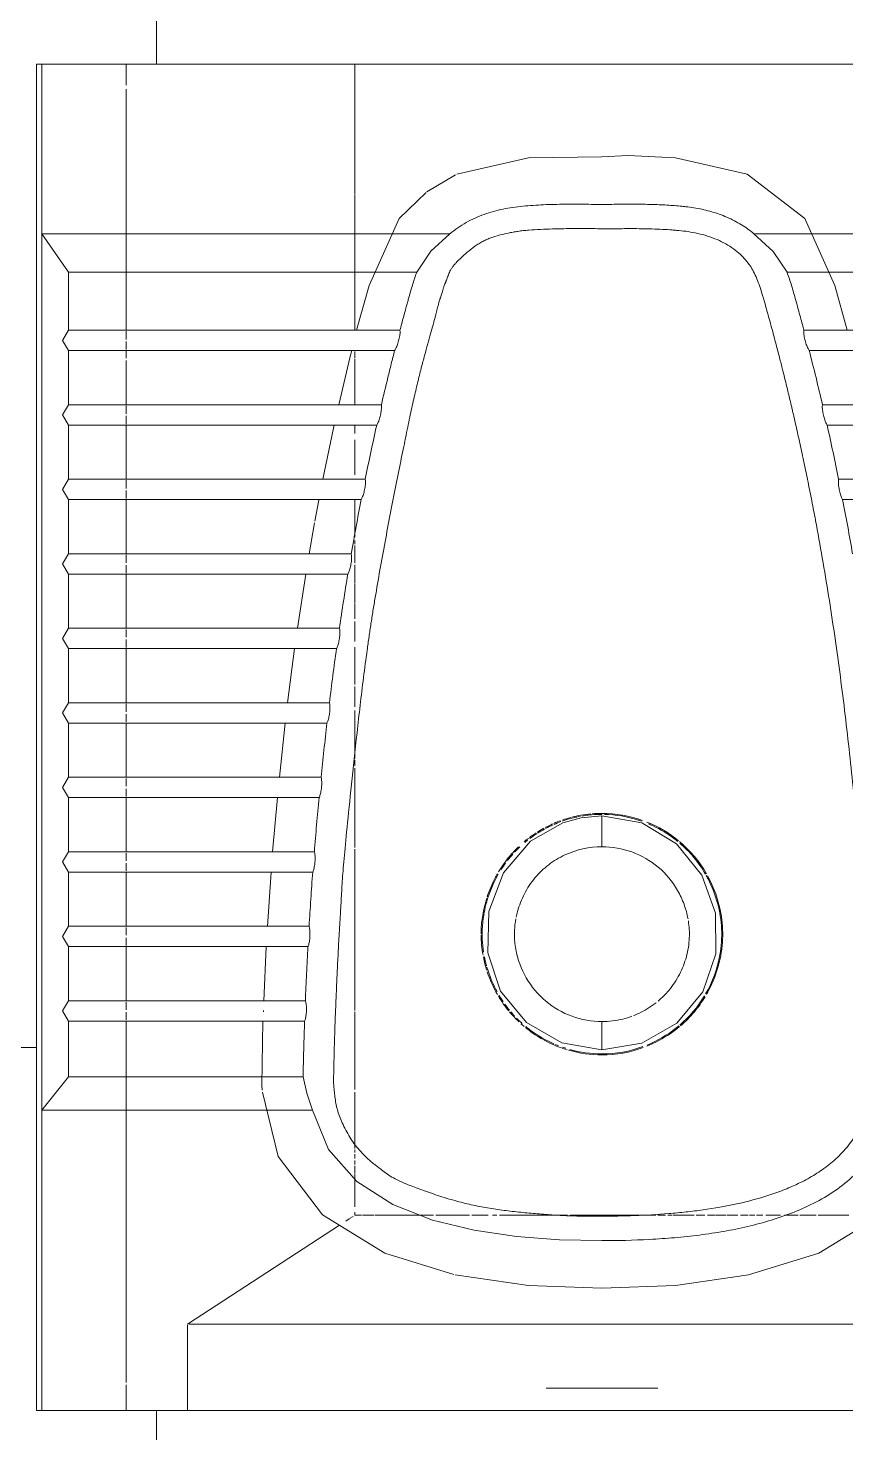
# Model space of a CAD drawing. Header units: millimetres. Extents: x -4000 to 187956, y -58990 to 162485.
# Drawn here: x 3468 to 3834, y 20128 to 20756 of the extents above; entities that cross this region are included whole.
import ezdxf

# ---------------------------------------------------------------- set-up
doc = ezdxf.new("R2010")
doc.units = ezdxf.units.MM
for name, color, linetype, lineweight in [('A-FLOR', 192, 'Continuous', 13), ('A-FLOR-PATT', 8, 'Continuous', 13), ('P-SANR-FIXT', 6, 'Continuous', 9)]:
    doc.layers.add(name, color=color, linetype=linetype, lineweight=lineweight)

# ---------------------------------------------------------------- blocks, each defined once
blk = doc.blocks.new('WCPan-SquattingPan-Vitra-ArkitektSeries-5952 - CMPX502N-V790-0_000')
at = {"layer": 'P-SANR-FIXT', "color": 252}
for p, q in [((-250.56, 390.25), (-252.96, 390.25)), ((-252.96, 390.25), (-252.96, -212.38)), ((-212.88, 380.81), (-212.88, 390.25)), ((-110.49, 390.25), (-110.49, 331.99)), ((-212.88, 271.16), (-212.88, 379.12)), ((0.01, 348.78), (11.76, 349.37)), ((32.93, 348.27), (64.91, 341.07)), ((-78.29, 333.06), (-65.5, 340.78)), ((-110.49, 331.64), (-110.49, 271.16)), ((-212.88, 267.02), (-212.88, 270.74)), ((-212.88, 262.47), (-212.88, 266.18)), ((-212.88, 258.64), (-212.88, 262.07)), ((-212.88, 237.81), (-212.88, 257.61)), ((-212.88, 233.69), (-212.88, 237.36)), ((-212.88, 229.13), (-212.88, 232.8)), ((-212.88, 204.45), (-212.88, 228.71)), ((-212.88, 200.36), (-212.88, 203.99)), ((-212.88, 195.8), (-212.88, 199.43)), ((-212.88, 171.1), (-212.88, 195.36)), ((-128.42, 185.66), (-126.68, 195.02)), ((-130.99, 171.1), (-128.54, 185)), ((-212.88, 167.03), (-212.88, 170.61)), ((-110.49, 171.53), (-110.49, 170.26)), ((-212.88, 162.47), (-212.88, 166.05)), ((-212.88, 137.74), (-212.88, 162)), ((-136.22, 137.75), (-132.5, 162.01)), ((-212.88, 133.7), (-212.88, 137.24)), ((-212.88, 129.14), (-212.88, 132.68)), ((-212.88, 104.39), (-212.88, 128.65)), ((-140.63, 104.4), (-137.5, 128.65)), ((-212.88, 100.36), (-212.88, 103.87)), ((-212.88, 95.8), (-212.88, 99.3)), ((-212.88, 71.04), (-212.88, 95.3)), ((-144.31, 71.03), (-141.71, 95.3)), ((-110.49, 78.73), (-110.49, 76.14)), ((-212.88, 67.03), (-212.88, 70.5)), ((-110.49, 75.1), (-110.49, 39.63)), ((-212.88, 62.47), (-212.88, 65.93)), ((-212.88, 37.68), (-212.88, 61.94)), ((-147.31, 37.71), (-145.19, 61.94)), ((-110.49, 38.82), (-110.49, 26.21)), ((0, 40.86), (0, 39.97)), ((-212.88, 33.69), (-212.88, 37.13)), ((-212.88, 29.13), (-212.88, 32.57)), ((-212.88, 4.33), (-212.88, 28.59)), ((-149.63, 4.32), (-148.01, 28.61)), ((-110.49, 26.01), (-110.49, -33.37)), ((-212.88, 0.35), (-212.88, 3.77)), ((-212.88, -4.22), (-212.88, -0.8)), ((-212.88, -29.03), (-212.88, -4.77)), ((-151.27, -29.02), (-150.15, -4.79)), ((-212.88, -33), (-212.88, -29.59)), ((-212.88, -37.56), (-212.88, -34.16)), ((-151.45, -33.99), (-151.43, -33.37)), ((-110.49, -33.94), (-110.49, -68.7)), ((-212.88, -199.94), (-212.88, -38.12)), ((-110.49, -69.88), (-110.49, -93.56)), ((10.49, -124.95), (-12.54, -124.95)), ((36.64, -124.95), (33.54, -124.95)), ((60.87, -124.95), (59.11, -124.95)), ((68.38, -124.95), (66.03, -124.95)), ((-117.46, -129.49), (-185.38, -173.73)), ((-185.38, -174.12), (-185.38, -212.38)), ((-184.71, -173.73), (185.5, -173.73)), ((-212.88, -212.38), (-212.88, -200.95)), ((25, -202.38), (-25, -202.38)), ((25, -202.38), (-25, -202.38)), ((-250.56, -212.38), (-252.96, -212.38))]:
    blk.add_line(p, q, dxfattribs=at)
at = {"layer": 'P-SANR-FIXT', "color": 253}
for p, q in [((-252.96, 390.25), (-212.88, 390.25)), ((-212.88, 390.25), (-110.49, 390.25)), ((110.55, 390.25), (-110.49, 390.25)), ((11.76, 349.37), (32.93, 348.27)), ((-110.49, 261.67), (-110.49, 258.64)), ((-110.49, 258.17), (-110.49, 237.81)), ((-110.49, 228.71), (-110.49, 225)), ((-110.49, 222.15), (-110.49, 206.41)), ((-110.49, 195.36), (-110.49, 180.29)), ((-110.49, 179.97), (-110.49, 178.52)), ((-110.49, 177.07), (-110.49, 175.41)), ((-110.49, 174.86), (-110.49, 171.53)), ((-110.49, 170.26), (-110.49, 167.05)), ((-110.49, 166.2), (-110.49, 157.84)), ((-110.49, 157.48), (-110.49, 149.13)), ((-110.49, 148.86), (-110.49, 141.94)), ((-110.49, 140.79), (-110.49, 131.78)), ((-110.49, 129.27), (-110.49, 112.64)), ((-110.49, 111.62), (-110.49, 102.62)), ((-110.49, 100.9), (-110.49, 79.39)), ((0, 54.43), (0, 54.66)), ((0, -52.99), (0, -52.76)), ((-110.49, -93.56), (-110.49, -95.08)), ((-110.49, -95.68), (-110.49, -96.94)), ((-110.49, -97.69), (-110.49, -99.61)), ((-110.49, -100.47), (-110.49, -102.26)), ((-110.49, -102.94), (-110.49, -106.37)), ((-110.49, -106.65), (-110.49, -108.75)), ((-110.49, -109), (-110.49, -121.25)), ((-111.36, -125.51), (-112.87, -126.5)), ((-110.49, -123.57), (-110.49, -124.95)), ((-107.53, -124.95), (-110.49, -124.95)), ((-102.01, -124.95), (-107.06, -124.95)), ((-75.34, -124.95), (-101.59, -124.95)), ((-59.19, -124.95), (-74.25, -124.95)), ((-50.84, -124.95), (-58.16, -124.95)), ((-46.95, -124.95), (-49.02, -124.95)), ((-15.4, -124.95), (-45.86, -124.95)), ((-12.54, -124.95), (-14.16, -124.95)), ((13.84, -124.95), (10.49, -124.95)), ((18.61, -124.95), (14.05, -124.95)), ((24.06, -124.95), (20.03, -124.95)), ((28.47, -124.95), (24.95, -124.95)), ((31.4, -124.95), (29.53, -124.95)), ((33.54, -124.95), (31.85, -124.95)), ((41.26, -124.95), (36.64, -124.95)), ((45.98, -124.95), (42.18, -124.95)), ((50.8, -124.95), (47.25, -124.95)), ((52.91, -124.95), (51.1, -124.95)), ((55.45, -124.95), (52.97, -124.95)), ((59.11, -124.95), (55.85, -124.95)), ((65.41, -124.95), (62.03, -124.95)), ((71.99, -124.95), (69.22, -124.95)), ((76.77, -124.95), (73.28, -124.95)), ((79.82, -124.95), (76.95, -124.95)), ((87.76, -124.95), (81.63, -124.95)), ((95.86, -124.95), (88.55, -124.95)), ((110.44, -124.95), (96.73, -124.95)), ((-113.05, -126.62), (-114.63, -127.65)), ((-252.96, -212.38), (-212.88, -212.38)), ((-185.38, -212.38), (-212.88, -212.38)), ((-185.38, -212.38), (-23.55, -212.38)), ((-25, -212.38), (25, -212.38)), ((-25, -212.38), (25, -212.38)), ((25, -212.38), (185.5, -212.38))]:
    blk.add_line(p, q, dxfattribs=at)
at = {"layer": 'P-SANR-FIXT', "color": 250}
for p, q in [((-250.56, 314.32), (-250.56, 390.25)), ((-250.56, 390.25), (250.56, 390.25)), ((-238.61, 297.17), (-250.56, 314.32)), ((-250.56, 314.32), (-250.56, -77.95)), ((-68.02, 314.32), (-250.56, 314.32)), ((68.02, 314.32), (250.56, 314.32)), ((-82.82, 297.17), (-238.61, 297.17)), ((-238.61, 297.17), (-238.61, 271.16)), ((238.61, 297.17), (82.82, 297.17)), ((-90.37, 271.16), (-238.61, 271.16)), ((238.61, 271.16), (90.37, 271.16)), ((-238.61, 262.07), (-92.74, 262.07)), ((-238.61, 262.07), (-238.61, 237.81)), ((92.74, 262.07), (238.61, 262.07)), ((-98.67, 237.81), (-238.61, 237.81)), ((238.61, 237.81), (98.67, 237.81)), ((-238.61, 228.71), (-100.75, 228.71)), ((-238.61, 228.71), (-238.61, 204.45)), ((100.75, 228.71), (238.61, 228.71)), ((-105.9, 204.45), (-238.61, 204.45)), ((238.61, 204.45), (105.9, 204.45)), ((-238.61, 195.36), (-107.69, 195.36)), ((-238.61, 171.1), (-238.61, 195.36)), ((107.69, 195.36), (238.61, 195.36)), ((-112.13, 171.1), (-238.61, 171.1)), ((-238.61, 162), (-113.66, 162)), ((-238.61, 162), (-238.61, 137.74)), ((-117.44, 137.74), (-238.61, 137.74)), ((-238.61, 128.65), (-118.74, 128.65)), ((-238.61, 128.65), (-238.61, 104.39)), ((-121.92, 104.39), (-238.61, 104.39)), ((-238.61, 95.3), (-123, 95.3)), ((-238.61, 95.3), (-238.61, 71.04)), ((-125.64, 71.04), (-238.61, 71.04)), ((-238.61, 61.94), (-126.53, 61.94)), ((-238.61, 61.94), (-238.61, 37.68)), ((-128.66, 37.68), (-238.61, 37.68)), ((-238.61, 28.59), (-129.37, 28.59)), ((-238.61, 28.59), (-238.61, 4.33)), ((-131.02, 4.33), (-238.61, 4.33)), ((-238.61, -4.77), (-131.54, -4.77)), ((-238.61, -4.77), (-238.61, -29.03)), ((-132.67, -29.03), (-238.61, -29.03)), ((-238.61, -38.12), (-133, -38.12)), ((-238.61, -38.12), (-238.61, -63.05)), ((0, -38.3), (0, -39.21)), ((-250.56, -77.95), (-238.61, -63.05)), ((-238.61, -63.05), (-133.65, -63.05)), ((-129.51, -77.95), (-250.56, -77.95)), ((-250.56, -77.95), (-250.56, -212.38)), ((-250.56, -212.38), (250.56, -212.38))]:
    blk.add_line(p, q, dxfattribs=at)
at = {"layer": 'P-SANR-FIXT', "color": 254}
for p, q in [((0, 54.66), (0, 54.89)), ((0, -53.21), (0, -52.99)), ((-23.55, -212.38), (25, -212.38))]:
    blk.add_line(p, q, dxfattribs=at)
at = {"layer": 'P-SANR-FIXT', "color": 252, "flags": 128}
for points in [[(-64.9, 341.07), (-32.91, 348.27), (0.01, 348.78)], [(64.92, 341.06), (90.78, 321.14), (104.15, 291.21), (109.75, 271.26)], [(-109.75, 271.26), (-104.14, 291.23), (-90.77, 321.15), (-78.58, 332.85)], [(-117.74, 237.83), (-112.6, 259.38), (-111.93, 262.08)], [(-124.85, 204.47), (-120.1, 227.29), (-119.78, 228.72)], [(-151.95, -68.99), (-152.19, -66.81), (-151.63, -38.12)], [(-66.3, -151.6), (-97.11, -142.05), (-125.05, -124.81), (-144.85, -98.72), (-151.85, -69.94)], [(151.85, -69.94), (144.85, -98.72), (125.05, -124.81), (97.11, -142.05), (65.64, -151.75), (32.87, -156.4), (0, -157.68)], [(0, -157.68), (-32.88, -156.4), (-65.64, -151.75)]]:
    blk.add_lwpolyline(points, dxfattribs=at)
at = {"layer": 'P-SANR-FIXT', "color": 250, "flags": 128}
for points in [[(-68.03, 314.31), (-76.59, 306.5), (-82.82, 297.17)], [(82.82, 297.17), (76.62, 306.47), (68.02, 314.32)], [(-238.61, 271.16), (-241.4, 266.61), (-238.61, 262.07)], [(-238.61, 237.81), (-241.4, 233.26), (-238.61, 228.71)], [(-238.61, 204.45), (-241.4, 199.91), (-238.61, 195.36)], [(-238.61, 171.1), (-241.4, 166.55), (-238.61, 162)], [(-238.61, 137.74), (-241.4, 133.2), (-238.61, 128.65)], [(-238.61, 104.39), (-241.4, 99.84), (-238.61, 95.3)], [(-238.61, 71.04), (-241.4, 66.49), (-238.61, 61.94)], [(0, -51.01), (-18, -47.85), (-33.81, -38.73), (-45.36, -24.77), (-50.98, -7.48), (-50.58, 10.93), (-44.1, 28.22), (-31.97, 42.5), (-17.51, 50.68), (-9.27, 52.94), (0, 53.77)], [(0, 53.77), (17.8, 50.59), (33.31, 41.29), (44.67, 27.2), (50.77, 10.15), (50.96, -7.94), (45.09, -25.06), (33.56, -38.99), (17.83, -47.93), (0, -51.01)], [(-238.61, 37.68), (-241.4, 33.13), (-238.61, 28.59)], [(-238.61, 4.33), (-241.4, -0.22), (-238.61, -4.77)], [(-238.61, -29.03), (-241.4, -33.57), (-238.61, -38.12)], [(-133.65, -63.06), (-132.07, -70.29), (-129.51, -77.95)], [(-129.51, -77.95), (-122.31, -95.64), (-109.64, -109.96), (-93.56, -120.23), (-75.73, -127.21), (-57.15, -131.73), (-38.22, -134.5), (-19.05, -135.95), (0, -136.38)]]:
    blk.add_lwpolyline(points, dxfattribs=at)
at = {"layer": 'P-SANR-FIXT', "color": 250}
for points, knots in [([(0, 327.48), (-2.54, 327.48), (-6.41, 327.54), (-12.03, 327.59), (-16.54, 327.58), (-21.34, 327.5), (-26.09, 327.34), (-30.78, 327.09), (-35.43, 326.72), (-39.97, 326.19), (-45.65, 325.2), (-52.79, 323.22), (-60.79, 319.64), (-65.74, 316.27), (-68.03, 314.31)], [0, 0, 0, 0, 0.125, 0.1875, 0.25, 0.3125, 0.375, 0.4375, 0.5, 0.5625, 0.625, 0.75, 0.875, 1, 1, 1, 1]), ([(68.02, 314.32), (66.31, 315.78), (63.48, 317.84), (59.29, 320.2), (55.92, 321.79), (52.47, 323.14), (48.02, 324.57), (43.33, 325.66), (38.99, 326.3), (36.62, 326.57), (34.43, 326.79), (31.64, 327.02), (28.16, 327.24), (24.76, 327.39), (21.35, 327.49), (17.77, 327.56), (14, 327.59), (10.4, 327.58), (5.85, 327.54), (2.52, 327.48), (0, 327.48)], [0, 0, 0, 0, 0.1, 0.15, 0.2, 0.25, 0.3, 0.4, 0.45, 0.475, 0.5, 0.55, 0.6, 0.65, 0.7, 0.75, 0.8, 0.85, 0.9, 1, 1, 1, 1]), ([(0, -125.43), (-5, -125.49), (-12.48, -125.39), (-22.41, -124.89), (-29.83, -124.31), (-37.27, -123.6), (-44.72, -122.74), (-50.87, -121.81), (-55.74, -120.91), (-59.33, -120.14), (-62.99, -119.24), (-68.07, -117.83), (-74.48, -115.82), (-81.64, -113.31), (-87.62, -111.02), (-91.77, -109.17), (-94.76, -107.48), (-96.78, -106.05), (-98.24, -104.94), (-99.12, -104.27), (-100.05, -103.57), (-101.25, -102.65), (-103.13, -101.12), (-105.41, -99.11), (-107.97, -96.54), (-110.28, -93.84), (-112.35, -90.87), (-114.24, -87.67), (-115.87, -84.42), (-117.23, -81.3), (-118.22, -78.41), (-118.9, -75.6), (-119.29, -73.25), (-119.54, -71.34), (-119.72, -69.84), (-119.87, -68.43), (-120, -66.8), (-120.06, -64.86), (-120.01, -61.98), (-119.92, -57.74), (-119.79, -51.56), (-119.56, -44.17), (-119.28, -36.03), (-118.95, -27.84), (-118.59, -19.7), (-118.26, -12.58), (-117.96, -6.71), (-117.72, -2.21), (-117.5, 1.64), (-117.31, 4.76), (-117.15, 7.15), (-117.01, 9.49), (-116.84, 12.43), (-116.64, 15.92), (-116.42, 20.03), (-116.07, 25.77), (-115.47, 34.04), (-114.14, 47.68), (-112.11, 67.27), (-110.06, 86.83), (-108.18, 103.26), (-106.67, 115.71), (-105.33, 125.94), (-104.2, 133.91), (-103.34, 139.7), (-102.43, 145.49), (-101.12, 153.5), (-99.34, 163.8), (-97.05, 176.38), (-94.68, 188.88), (-92.31, 201.03), (-90, 212.53), (-87.84, 223.11), (-86.23, 230.87), (-85.05, 236.41), (-83.88, 241.7), (-82.46, 247.76), (-80.84, 254.24), (-78.81, 261.93), (-77.01, 268.32), (-75.69, 273.02), (-75.02, 275.49), (-74.56, 277.26), (-74.15, 278.85), (-73.68, 280.62), (-73.24, 282.3), (-72.87, 283.64), (-72.63, 284.48), (-72.45, 285.02), (-72.3, 285.45), (-72.14, 285.92), (-71.89, 286.73), (-71.61, 287.68), (-71.39, 288.44), (-71.19, 289.15), (-70.99, 289.81), (-70.78, 290.45), (-70.54, 291.12), (-70.31, 291.73), (-70.12, 292.19), (-70, 292.47), (-69.9, 292.68), (-69.81, 292.91), (-69.69, 293.2), (-69.48, 293.73), (-69.21, 294.51), (-68.87, 295.48), (-68.35, 296.82), (-67.67, 298.23), (-66.81, 299.51), (-66.22, 300.25), (-65.73, 300.82), (-65.18, 301.4), (-64.39, 302.23), (-62.85, 303.76), (-60.28, 306.11), (-57.41, 308.36), (-55.05, 309.93), (-53.28, 310.94), (-51.51, 311.78), (-49.1, 312.78), (-45.97, 313.77), (-42.63, 314.54), (-40.15, 315), (-38.69, 315.25), (-37.21, 315.49), (-35.25, 315.76), (-31.89, 316.08), (-27.44, 316.33), (-22.03, 316.49), (-17.03, 316.62), (-12.49, 316.73), (-6.63, 316.75), (-2.57, 316.65), (0, 316.53)], [-1, -1, -1, -1, -0.97619, -0.964286, -0.952381, -0.940476, -0.928571, -0.916667, -0.910714, -0.904762, -0.89881, -0.892857, -0.880952, -0.869048, -0.857143, -0.845238, -0.833333, -0.821429, -0.815476, -0.8125, -0.809524, -0.803571, -0.797619, -0.785714, -0.77381, -0.761905, -0.75, -0.738095, -0.72619, -0.714286, -0.702381, -0.690476, -0.678571, -0.672619, -0.666667, -0.660714, -0.654762, -0.642857, -0.630952, -0.619048, -0.607143, -0.595238, -0.583333, -0.571429, -0.559524, -0.547619, -0.541667, -0.535714, -0.529762, -0.526786, -0.52381, -0.520833, -0.517857, -0.511905, -0.505952, -0.5, -0.488095, -0.47619, -0.464286, -0.452381, -0.446429, -0.440476, -0.434524, -0.431548, -0.428571, -0.425595, -0.422619, -0.416667, -0.410714, -0.404762, -0.39881, -0.392857, -0.386905, -0.380952, -0.377976, -0.375, -0.369048, -0.363095, -0.357143, -0.345238, -0.339286, -0.33631, -0.333333, -0.330357, -0.327381, -0.321429, -0.315476, -0.309524, -0.303571, -0.297619, -0.291667, -0.285714, -0.279762, -0.27381, -0.267857, -0.261905, -0.255952, -0.25, -0.244048, -0.241071, -0.239583, -0.238095, -0.236607, -0.235119, -0.232143, -0.22619, -0.220238, -0.214286, -0.202381, -0.196429, -0.193452, -0.190476, -0.1875, -0.184524, -0.178571, -0.166667, -0.154762, -0.14881, -0.142857, -0.136905, -0.130952, -0.119048, -0.107143, -0.10119, -0.098214, -0.095238, -0.089286, -0.083333, -0.071429, -0.059524, -0.047619, -0.035714, -0.02381, 0, 0, 0, 0]), ([(0, 316.53), (2.91, 316.53), (6.67, 316.6), (12.05, 316.65), (15.78, 316.63), (19.02, 316.59), (22.17, 316.52), (26.02, 316.39), (29.65, 316.18), (32.43, 315.97), (35.05, 315.73), (38.5, 315.34), (42.85, 314.56), (47.23, 313.39), (53.07, 311.22), (57.92, 308.47), (61.86, 305.25), (64.35, 302.67), (66.36, 299.98), (67.87, 297.39), (69.31, 294.3), (71.09, 289.58), (72.44, 284.94), (74.31, 278.18), (75.35, 274.37), (76.39, 270.55), (77.43, 266.66), (78.4, 262.95), (79.53, 258.6), (80.69, 254.04), (81.77, 249.7), (82.65, 246.14), (83.4, 243.03), (84.12, 240.03), (84.75, 237.34), (85.32, 234.92), (85.95, 232.21), (86.76, 228.63), (87.71, 224.41), (88.64, 220.17), (89.87, 214.52), (91.35, 207.46), (93.07, 198.97), (94.73, 190.45), (96.86, 179.12), (99.36, 165), (102.12, 148.02), (104.65, 131.02), (106.98, 113.9), (109.11, 96.69), (111.04, 79.52), (112.5, 65.22), (113.57, 53.77), (114.33, 45.2), (115.05, 36.59), (115.7, 28.28), (116.28, 20.25), (116.81, 12.5), (117.3, 4.87), (117.66, -1.27), (117.9, -5.54), (118.03, -7.95), (118.14, -10.07), (118.26, -12.37), (118.42, -15.62), (118.57, -18.8), (118.75, -23.01), (118.92, -26.99), (119.12, -32.14), (119.32, -37.75), (119.51, -43.34), (119.65, -47.98), (119.77, -51.91), (119.89, -56.33), (119.96, -59.45), (119.98, -61.38), (119.99, -62.74), (119.98, -64.61), (119.93, -66.83), (119.8, -69.14), (119.54, -71.59), (119.12, -74.24), (118.24, -78.27), (116.41, -83.83), (112.76, -90.72), (107.63, -97.17), (101.68, -102.53), (95.49, -106.82), (88.77, -110.51), (81.78, -113.58), (72.42, -116.94), (60.19, -120.15), (47.82, -122.31), (37.67, -123.57), (27.33, -124.56), (14.48, -125.28), (4.67, -125.43), (0, -125.43)], [0, 0, 0, 0, 0.014706, 0.022059, 0.029412, 0.033088, 0.036765, 0.044118, 0.051471, 0.055147, 0.058824, 0.066176, 0.073529, 0.080882, 0.088235, 0.102941, 0.110294, 0.117647, 0.125, 0.132353, 0.139706, 0.147059, 0.161765, 0.165441, 0.169118, 0.172794, 0.176471, 0.180147, 0.183824, 0.191176, 0.198529, 0.205882, 0.213235, 0.220588, 0.227941, 0.231618, 0.235294, 0.242647, 0.25, 0.257353, 0.264706, 0.279412, 0.294118, 0.308824, 0.323529, 0.352941, 0.382353, 0.411765, 0.441176, 0.470588, 0.5, 0.529412, 0.544118, 0.558824, 0.573529, 0.588235, 0.601103, 0.613971, 0.626838, 0.639706, 0.64614, 0.649357, 0.652574, 0.659007, 0.665441, 0.678309, 0.684743, 0.691176, 0.69761, 0.704044, 0.707261, 0.710478, 0.713695, 0.716912, 0.723346, 0.726562, 0.729779, 0.736213, 0.742647, 0.749081, 0.755515, 0.761949, 0.768382, 0.78125, 0.794118, 0.806985, 0.819853, 0.832721, 0.845588, 0.858456, 0.871324, 0.897059, 0.922794, 0.935662, 0.948529, 0.974265, 1, 1, 1, 1]), ([(-82.82, 297.17), (-83.52, 295.32), (-84.44, 292.51), (-85.65, 288.38), (-86.45, 285.52), (-87.13, 283.06), (-87.87, 280.39), (-88.71, 277.32), (-89.59, 274.06), (-90.12, 272.1), (-90.36, 271.16)], [0, 0, 0, 0, 0.25, 0.375, 0.5, 0.5625, 0.625, 0.75, 0.875, 1, 1, 1, 1]), ([(90.37, 271.16), (89.96, 272.69), (89.16, 275.66), (87.81, 280.6), (86.74, 284.5), (85.76, 288.01), (84.83, 291.21), (83.9, 294.18), (83.19, 296.17), (82.82, 297.17)], [0, 0, 0, 0, 0.25, 0.375, 0.5, 0.625, 0.75, 0.875, 1, 1, 1, 1]), ([(-92.74, 262.07), (-92.63, 262.22), (-92.39, 262.61), (-92, 263.39), (-91.62, 264.32), (-91.26, 265.37), (-90.93, 266.5), (-90.56, 268.03), (-90.27, 269.84), (-90.29, 270.84), (-90.37, 271.16)], [0, 0, 0, 0, 0.1, 0.2, 0.3, 0.4, 0.5, 0.6, 0.8, 1, 1, 1, 1]), ([(90.37, 271.16), (90.29, 270.84), (90.27, 269.84), (90.56, 268.03), (90.93, 266.5), (91.26, 265.37), (91.62, 264.32), (92, 263.38), (92.39, 262.61), (92.63, 262.22), (92.74, 262.07)], [0, 0, 0, 0, 0.2, 0.4, 0.5, 0.6, 0.7, 0.8, 0.9, 1, 1, 1, 1]), ([(-92.74, 262.07), (-93.25, 260.12), (-94.28, 256.05), (-96.29, 247.92), (-97.73, 241.85), (-98.67, 237.81)], [0, 0, 0, 0, 0.25, 0.5, 1, 1, 1, 1]), ([(-100.75, 228.71), (-100.64, 228.87), (-100.41, 229.26), (-100.05, 230.03), (-99.7, 230.97), (-99.37, 232.03), (-99.08, 233.16), (-98.77, 234.69), (-98.54, 236.5), (-98.59, 237.48), (-98.67, 237.81)], [0, 0, 0, 0, 0.1, 0.2, 0.3, 0.4, 0.5, 0.6, 0.8, 1, 1, 1, 1]), ([(98.67, 237.81), (98.59, 237.48), (98.54, 236.5), (98.77, 234.69), (99.08, 233.16), (99.38, 232.03), (99.7, 230.97), (100.05, 230.03), (100.41, 229.26), (100.64, 228.87), (100.75, 228.71)], [0, 0, 0, 0, 0.2, 0.4, 0.5, 0.6, 0.7, 0.8, 0.9, 1, 1, 1, 1]), ([(-107.69, 195.36), (-107.59, 195.51), (-107.37, 195.9), (-107.04, 196.68), (-106.72, 197.62), (-106.42, 198.68), (-106.17, 199.82), (-105.9, 201.35), (-105.73, 203.15), (-105.81, 204.13), (-105.9, 204.45)], [0, 0, 0, 0, 0.1, 0.2, 0.3, 0.4, 0.5, 0.6, 0.8, 1, 1, 1, 1]), ([(105.9, 204.45), (105.81, 204.13), (105.73, 203.15), (105.9, 201.35), (106.17, 199.82), (106.42, 198.68), (106.72, 197.62), (107.04, 196.68), (107.37, 195.9), (107.59, 195.51), (107.69, 195.36)], [0, 0, 0, 0, 0.2, 0.4, 0.5, 0.6, 0.7, 0.8, 0.9, 1, 1, 1, 1]), ([(-113.66, 162), (-113.56, 162.16), (-113.36, 162.55), (-113.05, 163.33), (-112.75, 164.27), (-112.49, 165.34), (-112.26, 166.48), (-112.04, 168.01), (-111.92, 169.81), (-112.03, 170.78), (-112.13, 171.1)], [0, 0, 0, 0, 0.1, 0.2, 0.3, 0.4, 0.5, 0.6, 0.8, 1, 1, 1, 1]), ([(-118.74, 128.65), (-118.64, 128.81), (-118.45, 129.19), (-118.16, 129.97), (-117.89, 130.92), (-117.65, 131.99), (-117.46, 133.13), (-117.27, 134.67), (-117.2, 136.46), (-117.33, 137.43), (-117.44, 137.74)], [0, 0, 0, 0, 0.1, 0.2, 0.3, 0.4, 0.5, 0.6, 0.8, 1, 1, 1, 1]), ([(-123, 95.3), (-122.91, 95.45), (-122.73, 95.84), (-122.45, 96.62), (-122.21, 97.57), (-121.92, 99), (-121.68, 100.97), (-121.65, 103.11), (-121.8, 104.07), (-121.92, 104.39)], [0, 0, 0, 0, 0.1, 0.2, 0.3, 0.4, 0.6, 0.8, 1, 1, 1, 1]), ([(-126.53, 61.94), (-126.44, 62.1), (-126.26, 62.49), (-126.01, 63.27), (-125.78, 64.22), (-125.52, 65.66), (-125.33, 67.62), (-125.34, 69.76), (-125.52, 70.72), (-125.64, 71.04)], [0, 0, 0, 0, 0.1, 0.2, 0.3, 0.4, 0.6, 0.8, 1, 1, 1, 1]), ([(0, 41.15), (0, 41.3), (0, 41.95), (0, 44.06), (0, 48.22), (0, 51.92), (0, 53.77)], [0.1111111, 0.1111111, 0.1111111, 0.1111111, 0.2222222, 0.4444444, 0.7222222, 1, 1, 1, 1]), ([(-38.37, 8.4), (-38.2, 9.26), (-37.33, 12.88), (-34.93, 19.03), (-30.2, 26.21), (-24, 32.15), (-14.21, 38.05), (-5.7, 40), (0, 39.97)], [0.562003, 0.562003, 0.562003, 0.562003, 0.5833333, 0.6527778, 0.7222222, 0.7916667, 0.8611111, 1, 1, 1, 1]), ([(0, 39.97), (9.11, 40.02), (22.74, 35), (33.05, 22.57), (35.95, 16.35), (36.73, 14.21)], [0, 0, 0, 0, 0.2222222, 0.3333333, 0.3888889, 0.3888889, 0.3888889, 0.3888889]), ([(-129.37, 28.59), (-129.29, 28.74), (-129.12, 29.13), (-128.88, 29.92), (-128.67, 30.87), (-128.45, 32.31), (-128.29, 34.28), (-128.35, 36.41), (-128.54, 37.37), (-128.66, 37.68)], [0, 0, 0, 0, 0.1, 0.2, 0.3, 0.4, 0.6, 0.8, 1, 1, 1, 1]), ([(38.67, 6.73), (39.06, 4.22), (39.38, -1.18), (38.06, -9.36), (34.93, -17.36), (31.78, -22.14), (29.95, -24.33)], [0.4517712, 0.4517712, 0.4517712, 0.4517712, 0.5138889, 0.5833333, 0.6527778, 0.7222222, 0.7222222, 0.7222222, 0.7222222]), ([(-131.54, -4.77), (-131.45, -4.61), (-131.29, -4.22), (-131.07, -3.43), (-130.88, -2.47), (-130.69, -1.03), (-130.57, 0.94), (-130.67, 3.06), (-130.88, 4.01), (-131.02, 4.33)], [0, 0, 0, 0, 0.1, 0.2, 0.3, 0.4, 0.6, 0.8, 1, 1, 1, 1]), ([(0, -38.3), (-9.11, -38.35), (-22.74, -33.33), (-34.52, -19.12), (-38.51, -8.25), (-39.13, -1.43), (-39.13, 0.84)], [0, 0, 0, 0, 0.2222222, 0.3333333, 0.4444444, 0.5, 0.5, 0.5, 0.5]), ([(-133, -38.12), (-132.92, -37.97), (-132.77, -37.58), (-132.49, -36.52), (-132.24, -34.77), (-132.15, -32.41), (-132.3, -30.29), (-132.53, -29.34), (-132.67, -29.03)], [0, 0, 0, 0, 0.1, 0.2, 0.4, 0.6, 0.8, 1, 1, 1, 1]), ([(24.23, -29.9), (24.09, -30.01), (21.71, -31.86), (18.34, -33.89), (14.9, -35.35), (14.06, -35.68)], [0.78735206, 0.78735206, 0.78735206, 0.78735206, 0.79166667, 0.86111111, 0.88288344, 0.88288344, 0.88288344, 0.88288344]), ([(-133, -38.12), (-133.07, -40.1), (-133.2, -44.17), (-133.37, -49.49), (-133.49, -53.87), (-133.61, -58.03), (-133.65, -61.03), (-133.65, -63.06)], [0, 0, 0, 0, 0.25, 0.5, 0.625, 0.75, 1, 1, 1, 1]), ([(0, -51.01), (0, -49.62), (0, -47.56), (0, -45.13), (0, -43.48), (0, -42.06), (0, -40.89), (0, -40), (0, -39.62), (0, -39.48)], [0, 0, 0, 0, 0.2222222, 0.3333333, 0.4444444, 0.5555556, 0.6666667, 0.7777778, 0.8888889, 0.8888889, 0.8888889, 0.8888889]), ([(0, -136.38), (6.8, -136.38), (17.68, -136.15), (32.53, -135.12), (43.7, -133.93), (54.55, -132.3), (65.19, -130.16), (75.88, -127.3), (86.05, -123.75), (96.06, -119.21), (105.49, -113.48), (112.51, -107.69), (117.48, -102.37), (120.89, -97.97), (123.84, -93.23), (127.07, -86.68), (128.74, -81.46), (129.51, -77.95)], [0, 0, 0, 0, 0.142857, 0.214286, 0.285714, 0.357143, 0.428571, 0.5, 0.571429, 0.642857, 0.714286, 0.785714, 0.821429, 0.857143, 0.892857, 0.928571, 1, 1, 1, 1])]:
    blk.add_open_spline(points, degree=3, knots=knots, dxfattribs=at)
for points in [[(98.67, 237.81), (97.73, 241.86), (95.8, 249.96), (93.78, 258.04), (92.74, 262.07)], [(-100.75, 228.71), (-101.65, 224.68), (-103.41, 216.6), (-105.08, 208.51), (-105.9, 204.45)], [(105.9, 204.45), (105.08, 208.51), (103.41, 216.6), (101.65, 224.68), (100.75, 228.71)], [(-107.69, 195.36), (-108.47, 191.32), (-109.99, 183.25), (-111.43, 175.15), (-112.13, 171.1)], [(112.13, 171.1), (111.43, 175.15), (109.99, 183.24), (108.47, 191.32), (107.69, 195.36)], [(-113.66, 162.01), (-114.33, 157.97), (-115.62, 149.89), (-116.85, 141.8), (-117.44, 137.75)], [(-118.74, 128.65), (-119.3, 124.61), (-120.4, 116.53), (-121.42, 108.44), (-121.92, 104.39)], [(-123, 95.3), (-123.47, 91.26), (-124.38, 83.17), (-125.23, 75.08), (-125.64, 71.04)], [(-126.53, 61.94), (-126.91, 57.92), (-127.65, 49.83), (-128.34, 41.67), (-128.66, 37.68)], [(-129.37, 28.59), (-129.68, 24.55), (-130.26, 16.46), (-130.78, 8.36), (-131.02, 4.33)], [(-131.54, -4.77), (-131.75, -8.81), (-132.16, -16.9), (-132.51, -24.99), (-132.67, -29.03)], [(9.33, -37.17), (6.29, -37.93), (3.15, -38.32), (0, -38.3)]]:
    blk.add_open_spline(points, degree=3, dxfattribs=at)
at = {"layer": 'P-SANR-FIXT', "color": 252}
for points in [[(-21.48, 50.42), (-20.49, 50.85), (-19.49, 51.25), (-18.48, 51.62)], [(-21.44, 49.94), (-20.41, 50.39), (-19.37, 50.81), (-18.32, 51.19)], [(-17.65, 51.91), (-16.44, 52.34), (-15.21, 52.72), (-13.96, 53.05)], [(-17.6, 51.45), (-16.31, 51.9), (-15, 52.3), (-13.68, 52.66)], [(-13.5, 52.7), (-12.75, 52.9), (-12, 53.08), (-11.25, 53.24)], [(-13.46, 53.18), (-12.15, 53.53), (-10.83, 53.82), (-9.49, 54.06)], [(-10.98, 53.3), (-10.54, 53.4), (-10.09, 53.48), (-9.64, 53.57)], [(-9.36, 54.08), (-7.91, 54.34), (-6.45, 54.54), (-4.98, 54.67)], [(-8.9, 53.7), (-8.49, 53.77), (-8.08, 53.83), (-7.66, 53.89)], [(-7.47, 53.92), (-6.59, 54.05), (-5.7, 54.15), (-4.82, 54.23)], [(-4.61, 54.25), (-3.08, 54.38), (-1.54, 54.44), (0, 54.43)], [(-4.4, 54.72), (-2.93, 54.84), (-1.47, 54.9), (0, 54.89)], [(0, 54.89), (6.2, 54.92), (12.37, 53.81), (18.2, 51.72)], [(16.18, 51.92), (11.33, 53.47), (6.26, 54.34), (1.16, 54.42)], [(20.15, 50.97), (25.24, 48.92), (30.03, 46.11), (34.27, 42.64)], [(-32.42, 44.08), (-31.45, 44.8), (-30.46, 45.5), (-29.44, 46.15)], [(-32.32, 43.59), (-31.3, 44.36), (-30.25, 45.09), (-29.18, 45.79)], [(-28.89, 46.5), (-27.94, 47.1), (-26.97, 47.67), (-25.98, 48.21)], [(-28.84, 46.01), (-27.8, 46.66), (-26.75, 47.28), (-25.67, 47.87)], [(-25.27, 48.09), (-24.13, 48.69), (-22.98, 49.25), (-21.81, 49.78)], [(-39.08, 37.49), (-38.3, 38.33), (-37.49, 39.14), (-36.66, 39.92)], [(-34.74, 42.24), (-34.14, 42.74), (-33.53, 43.24), (-32.9, 43.71)], [(34.74, 42.25), (39.54, 38.21), (43.61, 33.3), (46.75, 27.85)], [(-45.04, 29.79), (-44.42, 30.76), (-43.76, 31.72), (-43.08, 32.65)], [(-42.23, 33.77), (-41.48, 34.75), (-40.69, 35.7), (-39.87, 36.62)], [(-51.47, 15.58), (-50.25, 19.78), (-48.53, 23.83), (-46.36, 27.62)], [(-52.7, 10.42), (-52.39, 12.07), (-52, 13.7), (-51.54, 15.32)], [(36.73, 14.21), (37.51, 12.07), (38.11, 9.86), (38.52, 7.62)], [(-54, 3.19), (-53.89, 5.54), (-53.62, 7.88), (-53.2, 10.2)], [(-53.54, 3.15), (-53.43, 5.49), (-53.17, 7.82), (-52.75, 10.13)], [(-54.05, 0.83), (-54.05, 1.62), (-54.03, 2.4), (-54, 3.19)], [(-53.2, -8.54), (-53.73, -5.58), (-54.02, -2.57), (-54.05, 0.44)], [(-51.54, -15.24), (-52.14, -13.36), (-52.63, -11.45), (-53.01, -9.52)], [(-46.75, -26.18), (-48.59, -22.97), (-50.11, -19.58), (-51.28, -16.07)], [(29.95, -24.33), (28.5, -26.08), (26.88, -27.7), (25.14, -29.16)], [(-41.69, -33.51), (-43.39, -31.44), (-44.93, -29.24), (-46.3, -26.94)], [(-44.16, -29.46), (-44.83, -28.48), (-45.47, -27.47), (-46.07, -26.44)], [(-41.35, -33.23), (-42.08, -32.33), (-42.79, -31.41), (-43.46, -30.47)], [(34.79, -39.93), (39.18, -36.18), (42.93, -31.69), (45.9, -26.73)], [(-37.13, -38.43), (-38.63, -37.01), (-40.05, -35.49), (-41.37, -33.9)], [(-39.05, -35.86), (-39.65, -35.22), (-40.23, -34.57), (-40.79, -33.9)], [(-35.69, -39.14), (-36.55, -38.37), (-37.39, -37.57), (-38.2, -36.75)], [(13.37, -35.93), (12.05, -36.42), (10.7, -36.83), (9.33, -37.17)], [(-34.73, -40.58), (-35.25, -40.14), (-35.76, -39.7), (-36.26, -39.25)], [(-27.02, -45.97), (-29.54, -44.52), (-31.94, -42.87), (-34.19, -41.03)], [(20.17, -48.8), (24.87, -46.89), (29.3, -44.32), (33.28, -41.18)], [(-18.47, -49.95), (-21.27, -48.93), (-23.99, -47.68), (-26.58, -46.21)], [(-15.5, -50.94), (-16.5, -50.64), (-17.49, -50.31), (-18.47, -49.95)], [(0, -52.76), (6.24, -52.8), (12.46, -51.66), (18.32, -49.52)], [(18.48, -49.95), (12.57, -52.11), (6.3, -53.25), (0, -53.21)], [(0, -53.21), (-5.04, -53.24), (-10.05, -52.52), (-14.88, -51.12)], [(0, -52.76), (-4.87, -52.79), (-9.73, -52.1), (-14.41, -50.78)]]:
    blk.add_open_spline(points, degree=3, dxfattribs=at)
at = {"layer": 'P-SANR-FIXT', "color": 253}
for points in [[(17.66, 51.43), (17.17, 51.6), (16.67, 51.77), (16.18, 51.92)], [(-34.45, 41.9), (-34.06, 42.22), (-33.67, 42.54), (-33.28, 42.85)], [(0, 40.86), (0, 40.9), (0, 40.99), (0, 41.15)], [(34, 42.26), (33.6, 42.59), (33.2, 42.91), (32.79, 43.23)], [(-32.78, -41.56), (-33.22, -41.22), (-33.66, -40.87), (-34.09, -40.51)], [(0, -39.48), (0, -39.34), (0, -39.25), (0, -39.21)], [(33.28, -41.18), (33.67, -40.87), (34.06, -40.55), (34.44, -40.23)], [(-19.4, -49.11), (-19.86, -48.93), (-20.32, -48.74), (-20.77, -48.55)], [(-16.18, -50.25), (-16.67, -50.09), (-17.16, -49.93), (-17.65, -49.76)]]:
    blk.add_open_spline(points, degree=3, dxfattribs=at)
at = {"layer": 'P-SANR-FIXT', "color": 252}
for points, knots in [([(-25.35, 48.56), (-24.52, 49), (-23.43, 49.54), (-22.32, 50.05), (-22.06, 50.16)], [0.84458754, 0.84458754, 0.84458754, 0.84458754, 0.86111111, 0.8661192, 0.8661192, 0.8661192, 0.8661192]), ([(32.79, 43.23), (32.73, 43.27), (29.59, 45.68), (25.58, 48.1), (21.4, 49.96), (20.77, 50.23)], [0.79040659, 0.79040659, 0.79040659, 0.79040659, 0.79166667, 0.86111111, 0.87323615, 0.87323615, 0.87323615, 0.87323615]), ([(-46.25, 28.69), (-44.81, 31.11), (-42.03, 35.06), (-38.74, 38.58), (-37.29, 39.96)], [0.672466, 0.672466, 0.672466, 0.672466, 0.72222222, 0.75760588, 0.75760588, 0.75760588, 0.75760588]), ([(46.36, 27.62), (44.81, 30.32), (41.33, 35.34), (37.05, 39.67), (34.8, 41.59)], [0.6666667, 0.6666667, 0.6666667, 0.6666667, 0.7222222, 0.7750253, 0.7750253, 0.7750253, 0.7750253]), ([(-51.33, 17.56), (-50.4, 20.38), (-48.94, 23.86), (-47.14, 27.16), (-46.75, 27.84)], [0.60030746, 0.60030746, 0.60030746, 0.60030746, 0.65277778, 0.66666667, 0.66666667, 0.66666667, 0.66666667]), ([(46.35, -25.95), (49.46, -20.54), (53.01, -10.87), (53.99, 3.19), (52.12, 14.79), (49.06, 22.62), (46.96, 26.55), (46.69, 27.03)], [0.3333333, 0.3333333, 0.3333333, 0.3333333, 0.4444444, 0.5138889, 0.5833333, 0.6527778, 0.6626748, 0.6626748, 0.6626748, 0.6626748]), ([(47.23, 27), (50.11, 21.77), (53.48, 12.32), (54.45, -1.53), (52.56, -13.24), (49.4, -21.34), (47.14, -25.49), (46.75, -26.17)], [0.3390994, 0.3390994, 0.3390994, 0.3390994, 0.4444444, 0.5138889, 0.5833333, 0.6527778, 0.6666667, 0.6666667, 0.6666667, 0.6666667]), ([(-53.19, 10.27), (-52.91, 11.79), (-52.4, 14.02), (-51.76, 16.21), (-51.54, 16.91)], [0.55594752, 0.55594752, 0.55594752, 0.55594752, 0.58333333, 0.59629533, 0.59629533, 0.59629533, 0.59629533]), ([(-39.13, 0.84), (-39.13, 1.41), (-39.08, 3.68), (-38.82, 5.95), (-38.52, 7.63)], [0.5, 0.5, 0.5, 0.5, 0.51388889, 0.55555556, 0.55555556, 0.55555556, 0.55555556]), ([(-52.95, -7.31), (-53.25, -5.39), (-53.61, -1.94), (-53.61, 1.53), (-53.54, 3.04)], [-0.54865698, -0.54865698, -0.54865698, -0.54865698, -0.51388889, -0.48685082, -0.48685082, -0.48685082, -0.48685082]), ([(-51.6, -13.42), (-51.64, -13.29), (-52.03, -11.87), (-52.37, -10.44), (-52.62, -9.14)], [-0.58584368, -0.58584368, -0.58584368, -0.58584368, -0.58333333, -0.55966892, -0.55966892, -0.55966892, -0.55966892]), ([(-46.92, -24.93), (-47.11, -24.59), (-48.98, -21.07), (-50.47, -17.35), (-51.47, -13.9)], [-0.6597448, -0.6597448, -0.6597448, -0.6597448, -0.65277778, -0.58881407, -0.58881407, -0.58881407, -0.58881407]), ([(46.14, -27.22), (44.72, -29.57), (41.42, -34.23), (37.41, -38.29), (35.16, -40.21)], [0.6738242, 0.6738242, 0.6738242, 0.6738242, 0.7222222, 0.7745157, 0.7745157, 0.7745157, 0.7745157]), ([(-21.47, -48.25), (-21.86, -48.08), (-25.8, -46.3), (-29.59, -44.02), (-32.73, -41.6), (-32.78, -41.56)], [-0.8687093, -0.8687093, -0.8687093, -0.8687093, -0.86111111, -0.79166667, -0.79044877, -0.79044877, -0.79044877, -0.79044877]), ([(34.74, -40.57), (34.14, -41.07), (30.46, -44.02), (25.56, -46.98), (21.06, -48.94), (20.15, -49.3)], [0.7777778, 0.7777778, 0.7777778, 0.7777778, 0.7916667, 0.8611111, 0.8783071, 0.8783071, 0.8783071, 0.8783071])]:
    blk.add_open_spline(points, degree=3, knots=knots, dxfattribs=at)
blk = doc.blocks.new('CMF2_NHAXUONG_A_rvt-1-0_000')
at = {"layer": 'A-FLOR-PATT', "lineweight": 9}
h = blk.add_hatch(dxfattribs=at)
h.set_pattern_fill('FP_26', color=252, style=0, pattern_type=2)
h.set_pattern_definition([(270, (159525.1, 137899.7), (600, 4e-14), []), (0, (159525.1, 137899.7), (0, 600), [])])
h.paths.add_polyline_path([(153350, 499.64), (154799.88, 499.64), (154799.88, 5749.54), (153550, 5749.54), (153550, 4899.28), (153349.79, 4899.28), (153349.99, 751.94)])
h.paths.add_polyline_path([(160850.16, 499.64), (165000, 499.64), (165000, 999.28), (165499.79, 999.28), (165499.79, 1749.49), (160850.16, 1749.49), (160850.16, 751.94)])
h.paths.add_polyline_path([(161612.4, 692.63), (161106.49, 692.63), (161106.49, 1295.25), (161612.4, 1295.25), (161612.4, 751.94)])
h.paths.add_polyline_path([(162656.18, 692.63), (162150.27, 692.63), (162150.27, 1295.25), (162656.18, 1295.25), (162656.18, 751.94)])
h.paths.add_polyline_path([(164268.71, 692.63), (164268.71, 1295.25), (164774.62, 1295.25), (164774.62, 692.63)])
h.paths.add_polyline_path([(163221.93, 692.63), (163221.93, 1295.25), (163727.84, 1295.25), (163727.84, 692.63)])
h.paths.add_polyline_path([(153537.16, 761.69), (153537.16, 1267.6), (154139.79, 1267.6), (154139.79, 761.69), (153612.16, 761.69)])
h.paths.add_polyline_path([(153537.16, 1846.69), (153537.16, 2352.6), (154139.79, 2352.6), (154139.79, 1846.69), (153612.16, 1846.69)])
h.paths.add_polyline_path([(154139.79, 2871.7), (153537.16, 2871.7), (153537.16, 3377.61), (154139.79, 3377.61), (154139.79, 2942)])
h.paths.add_polyline_path([(162682.15, 3699.39), (165499.79, 3699.39), (165499.79, 4949.58), (162649.89, 4949.58), (162649.89, 3699.39)])
h.paths.add_polyline_path([(154139.79, 3896.7), (153537.16, 3896.7), (153537.16, 4402.61), (154139.79, 4402.04), (154139.79, 3964.03)])
h.paths.add_polyline_path([(163957.63, 4154.6), (163821.93, 4154.6), (163821.93, 4757.22), (164327.84, 4757.22), (164327.84, 4154.6), (164099.33, 4154.6)])
h.paths.add_polyline_path([(164771.93, 4154.6), (164771.93, 4757.22), (165277.84, 4757.22), (165277.84, 4154.6), (164949.66, 4154.6)])
h.paths.add_polyline_path([(153895.61, 4921.7), (153737.16, 4921.7), (153737.16, 5427.61), (154339.79, 5427.61), (154339.79, 4921.7), (154179.05, 4921.7)])
h.paths.add_polyline_path([(78549.79, 5349.52), (80774.79, 5349.52), (80774.79, 6362.02), (78549.79, 6362.02), (78549.79, 5424.09)])
h.paths.add_polyline_path([(80974.79, 5349.52), (82224.79, 5349.52), (82224.79, 7249.52), (80974.79, 7249.52), (80974.79, 5424.09)])
h.paths.add_polyline_path([(80587.16, 5565.67), (79984.54, 5565.67), (79984.54, 6071.58), (80587.16, 6071.58), (80587.16, 5716.1)])
h.paths.add_polyline_path([(81335.71, 5565.67), (81163.49, 5565.67), (81163.49, 6071.58), (81766.12, 6071.58), (81766.12, 5565.67), (81619.15, 5565.67)])
h.paths.add_polyline_path([(81163.49, 6528.17), (81163.49, 7034.08), (81766.12, 7034.08), (81766.12, 6528.17), (81619.15, 6528.17)])
h.paths.add_polyline_path([(556.14, 15799.64), (4199.78, 15799.64), (4199.78, 17049.64), (499.79, 17049.64), (499.79, 15799.64)])
h.paths.add_polyline_path([(1621.83, 15990.17), (1621.83, 16592.79), (2127.74, 16592.79), (2127.74, 15990.17), (1689.88, 15990.17)])
h.paths.add_polyline_path([(2681.91, 15990.17), (2546.83, 15990.17), (2546.83, 16592.79), (3052.74, 16592.79), (3052.74, 15990.17), (2823.63, 15990.17)])
h.paths.add_polyline_path([(3673.95, 15990.17), (3471.83, 15990.17), (3471.83, 16592.79), (3977.74, 16592.79), (3977.74, 15990.17), (3815.66, 15990.17)])
h.paths.add_polyline_path([(4199.78, 18499.58), (4199.78, 19749.58), (499.79, 19749.58), (499.79, 18499.58), (3957.38, 18499.58)])
h.paths.add_polyline_path([(2546.83, 18954.69), (2546.83, 19557.32), (3052.74, 19557.32), (3052.74, 18954.69), (2823.63, 18954.69)])
h.paths.add_polyline_path([(1973.32, 18954.69), (1621.83, 18954.69), (1621.83, 19557.32), (2127.74, 19557.32), (2127.74, 18954.69)])
h.paths.add_polyline_path([(1202.74, 18954.69), (696.83, 18954.69), (696.83, 19557.32), (1202.74, 19557.32), (1202.74, 19148.52)])
h.paths.add_polyline_path([(1689.88, 19949.58), (4199.78, 19949.58), (4199.78, 21199.58), (499.79, 21199.58), (499.79, 19949.58), (1123.01, 19949.58)])
h.paths.add_polyline_path([(696.83, 20137.56), (696.83, 20740.19), (1202.74, 20740.19), (1202.74, 20137.56), (839.57, 20137.56)])
h.paths.add_polyline_path([(3471.83, 20137.56), (3471.83, 20740.19), (3977.74, 20740.19), (3977.74, 20137.56), (3673.95, 20137.56)])
h.paths.add_polyline_path([(2127.74, 20137.56), (1621.83, 20137.56), (1621.83, 20740.19), (2127.74, 20740.19), (2127.74, 20170.56)])
h.paths.add_polyline_path([(3052.74, 20137.56), (2546.83, 20137.56), (2546.83, 20740.19), (3052.74, 20740.19), (3052.74, 20170.56)])
h.paths.add_polyline_path([(163249.04, 76099.64), (165500.21, 76099.64), (165500.21, 77349.64), (161850.21, 77349.64), (161850.21, 76099.64), (162682.15, 76099.64)])
h.paths.add_polyline_path([(1689.88, 76099.64), (4149.79, 76099.64), (4149.79, 77349.64), (499.79, 77349.64), (499.79, 76099.64), (1123.01, 76099.64)])
h.paths.add_polyline_path([(2590.58, 76552.26), (2590.58, 77154.88), (3096.49, 77154.88), (3096.49, 76552.26), (2681.91, 76552.26)])
h.paths.add_polyline_path([(1831.6, 76552.26), (1653.08, 76552.26), (1653.08, 77154.88), (2158.99, 77154.88), (2158.99, 76552.26), (1973.32, 76552.26)])
h.paths.add_polyline_path([(715.58, 76552.26), (715.58, 77154.88), (1221.49, 77154.88), (1221.49, 76552.26), (839.57, 76552.26)])
h.paths.add_polyline_path([(3815.66, 76552.26), (3528.08, 76552.26), (3528.08, 77154.88), (4033.99, 77154.88), (4033.99, 76552.26), (3957.38, 76552.26)])
h.paths.add_polyline_path([(163957.63, 76557.26), (163881.01, 76557.26), (163881.01, 77159.88), (164386.92, 77159.88), (164386.92, 76557.26), (164099.33, 76557.26)])
h.paths.add_polyline_path([(165091.39, 76557.26), (164797.26, 76557.26), (164797.26, 77159.88), (165303.17, 77159.88), (165303.17, 76557.26), (165233.11, 76557.26)])
h.paths.add_polyline_path([(162257, 76557.26), (162047.26, 76557.26), (162047.26, 77159.88), (162553.17, 77159.88), (162553.17, 76557.26), (162398.7, 76557.26)])
h.paths.add_polyline_path([(162968.51, 76557.26), (162968.51, 77159.88), (163474.42, 77159.88), (163474.42, 76557.26), (163107.31, 76557.26)])
h.paths.add_polyline_path([(499.79, 77549.64), (4149.79, 77549.64), (4149.79, 78799.69), (499.79, 78799.69), (499.79, 77842.41)])
h.paths.add_polyline_path([(165500.21, 77549.64), (165500.21, 78799.64), (161850.21, 78799.64), (161850.21, 77549.64), (164949.66, 77549.64)])
h.paths.add_polyline_path([(715.58, 77737.63), (715.58, 78340.25), (1221.49, 78340.25), (1221.49, 77737.63), (839.57, 77737.63)])
h.paths.add_polyline_path([(1653.08, 77737.63), (1653.08, 78340.25), (2158.99, 78340.25), (2158.99, 77737.63), (1689.88, 77737.63)])
h.paths.add_polyline_path([(2590.58, 77737.63), (2590.58, 78340.25), (3096.49, 78340.25), (3096.49, 77737.63), (2681.91, 77737.63)])
h.paths.add_polyline_path([(165233.11, 77742.62), (164778.51, 77742.62), (164778.51, 78345.25), (165284.42, 78345.25), (165284.42, 77742.62)])
h.paths.add_polyline_path([(162903.51, 77742.62), (162903.51, 78345.25), (163409.42, 78345.25), (163409.42, 77742.62), (162965.59, 77742.62)])
h.paths.add_polyline_path([(164346.92, 77742.62), (163841.01, 77742.62), (163841.01, 78345.25), (164346.92, 78345.25), (164346.92, 77842.41)])
h.paths.add_polyline_path([(161850.21, 80349.64), (165500.21, 80349.64), (165499.79, 81099.2), (165000, 81099.2), (165000, 81599.64), (161850.21, 81599.64), (161850.21, 80762.51)])
h.paths.add_polyline_path([(4149.79, 80349.64), (4149.79, 81599.55), (1000, 81599.55), (1000, 81099.2), (499.79, 81099.2), (500, 80350.4), (3957.38, 80349.68)])
h.paths.add_polyline_path([(163107.31, 80794.78), (162972.26, 80794.78), (162972.26, 81397.4), (163478.17, 81397.4), (163478.17, 80794.78), (163249.04, 80794.78)])
h.paths.add_polyline_path([(164398.17, 80794.78), (163892.26, 80794.78), (163892.26, 81397.4), (164398.17, 81397.4), (164398.17, 81054.52)])
h.paths.add_polyline_path([(162556.92, 80806.9), (162051.01, 80806.9), (162051.01, 81409.52), (162556.92, 81409.52), (162556.92, 80908.51)])
h.paths.add_polyline_path([(2965.35, 80820.03), (2515.58, 80820.03), (2515.58, 81422.65), (3021.49, 81422.65), (3021.49, 80820.03)])
h.paths.add_polyline_path([(1973.32, 80820.03), (1595.58, 80820.03), (1595.58, 81422.65), (2101.49, 81422.65), (2101.49, 80820.03)])
h.paths.add_polyline_path([(3448.08, 80820.03), (3448.08, 81422.65), (3953.99, 81422.65), (3953.99, 80820.03), (3532.22, 80820.03)])
h.paths.add_polyline_path([(85450, 134849.41), (87450, 134849.41), (87450, 135849.41), (85450, 135849.41), (85450, 135076.24)])
h.paths.add_polyline_path([(83319.78, 134849.41), (85250, 134849.41), (85250, 135849.41), (83250, 135849.41), (83250, 134849.41)])
h.paths.add_polyline_path([(85020.39, 135046.45), (84644.32, 135046.45), (84644.32, 135552.36), (85246.95, 135552.36), (85246.95, 135046.45)])
h.paths.add_polyline_path([(85862.19, 135048.95), (85862.19, 135554.86), (86464.82, 135554.86), (86464.82, 135048.95), (86154.14, 135048.95)])
h.paths.add_polyline_path([(11893.62, 135099.65), (12449.79, 135099.65), (12449.79, 140699.64), (11199.68, 140699.64), (11199.68, 135099.65), (11326.75, 135099.65)])
h.paths.add_polyline_path([(153549.79, 135099.75), (154799.68, 135099.75), (154799.68, 140699.64), (153549.79, 140699.64), (153549.79, 136244.28)])
h.paths.add_polyline_path([(11659.54, 135313.72), (11659.54, 135819.63), (12262.16, 135819.63), (12262.16, 135313.72), (11893.62, 135313.72)])
h.paths.add_polyline_path([(153895.61, 135313.72), (153742.07, 135313.72), (153742.07, 135819.63), (154344.69, 135819.63), (154344.69, 135313.72), (154037.33, 135313.72)])
h.paths.add_polyline_path([(163815.91, 135999.54), (165500.12, 135999.54), (165500.12, 137249.82), (162649.79, 137249.82), (162649.79, 135999.54)])
h.paths.add_polyline_path([(2823.63, 135999.54), (3349.79, 135999.54), (3349.79, 137249.81), (499.88, 137249.81), (499.88, 135999.54), (1689.88, 135999.54)])
h.paths.add_polyline_path([(1671.83, 136187.79), (1671.83, 136790.41), (2177.74, 136790.41), (2177.74, 136187.79), (1689.88, 136187.79)])
h.paths.add_polyline_path([(721.83, 136187.79), (721.83, 136790.41), (1227.74, 136790.41), (1227.74, 136187.79)])
h.paths.add_polyline_path([(164771.83, 136192.96), (164771.83, 136795.59), (165277.74, 136795.59), (165277.74, 136192.96), (164949.66, 136192.96)])
h.paths.add_polyline_path([(163821.83, 136192.96), (163821.83, 136795.59), (164327.74, 136795.59), (164327.74, 136192.96)])
h.paths.add_polyline_path([(12177.05, 136247.06), (11659.54, 136247.06), (11659.54, 136752.97), (12262.16, 136752.97), (12262.16, 136247.06)])
h.paths.add_polyline_path([(154037.33, 136247.06), (153742.07, 136247.06), (153742.07, 136752.97), (154344.69, 136752.97), (154344.69, 136247.06), (154179.05, 136247.06)])
h.paths.add_polyline_path([(12177.05, 137180.39), (11659.54, 137180.39), (11659.54, 137686.3), (12262.16, 137686.3), (12262.16, 137180.39)])
h.paths.add_polyline_path([(154179.05, 137180.39), (153742.07, 137180.39), (153742.07, 137686.3), (154344.69, 137686.3), (154344.69, 137180.39)])
h.paths.add_polyline_path([(12262.16, 138113.72), (11659.54, 138113.72), (11659.54, 138619.63), (12262.16, 138619.63), (12262.16, 138288.34)])
h.paths.add_polyline_path([(154344.69, 138113.72), (153742.07, 138113.72), (153742.07, 138619.63), (154344.69, 138619.63), (154344.69, 138142.34)])
h.paths.add_polyline_path([(12262.16, 139047.05), (11659.54, 139047.05), (11659.54, 139552.96), (12262.16, 139552.96), (12262.16, 139164.37)])
h.paths.add_polyline_path([(154179.05, 139047.05), (153742.07, 139047.05), (153742.07, 139552.96), (154344.69, 139552.96), (154344.69, 139047.05)])
h.paths.add_polyline_path([(165500.37, 139449.5), (165500.37, 140699.66), (161049.79, 140699.66), (161049.79, 139449.5), (164949.66, 139449.5)])
h.paths.add_polyline_path([(499.79, 139449.73), (4949.79, 139449.74), (4949.79, 139699.28), (4900, 139699.28), (4900, 140699.64), (1000, 140699.64), (1000, 140199.28), (499.79, 140199.28)])
h.paths.add_polyline_path([(161690.13, 139909.76), (161331.63, 139909.76), (161331.63, 140512.38), (161837.54, 140512.38), (161837.54, 139909.76), (161831.85, 139909.76)])
h.paths.add_polyline_path([(163390.76, 139909.76), (163287.88, 139909.76), (163287.88, 140512.38), (163793.79, 140512.38), (163793.79, 139909.76), (163532.48, 139909.76)])
h.paths.add_polyline_path([(162812.75, 139909.76), (162306.83, 139909.76), (162306.83, 140512.38), (162812.75, 140512.38), (162812.75, 140040.4)])
h.paths.add_polyline_path([(164777.52, 139909.76), (164271.61, 139909.76), (164271.61, 140512.38), (164777.52, 140512.38), (164777.52, 140040.4)])
h.paths.add_polyline_path([(1727.96, 139915.76), (1222.05, 139915.76), (1222.05, 140518.38), (1727.96, 140518.38), (1727.96, 140040.4)])
h.paths.add_polyline_path([(3181.83, 139915.76), (3181.83, 140518.38), (3687.74, 140518.38), (3687.74, 139915.76), (3248.79, 139915.76)])
h.paths.add_polyline_path([(2398.48, 139915.76), (2171.83, 139915.76), (2171.83, 140518.38), (2677.74, 140518.38), (2677.74, 139915.76), (2540.2, 139915.76)])
h.paths.add_polyline_path([(4171.83, 139915.76), (4171.83, 140518.38), (4677.74, 140518.38), (4677.74, 139915.76), (4240.82, 139915.76)])
h.paths.add_polyline_path([(12262.16, 139980.38), (11659.54, 139980.38), (11659.54, 140486.29), (12262.16, 140486.29), (12262.16, 140040.4)])
h.paths.add_polyline_path([(154344.69, 139980.38), (153742.07, 139980.38), (153742.07, 140486.29), (154344.69, 140486.29), (154344.69, 140040.4)])
at = {"layer": 'A-FLOR', "color": 94, "lineweight": 15}
for p, q in [((3471.83, 20137.56), (3471.83, 20740.19)), ((3471.83, 20740.19), (3977.74, 20740.19)), ((3977.74, 20137.56), (3471.83, 20137.56))]:
    blk.add_line(p, q, dxfattribs=at)
at = {"layer": 'A-FLOR', "color": 81, "lineweight": 15}
for p, q in [((3977.74, 20740.19), (3471.83, 20740.19)), ((3471.83, 20740.19), (3471.83, 20137.56)), ((3471.83, 20137.56), (3701.23, 20137.56)), ((3749.78, 20137.56), (3977.74, 20137.56))]:
    blk.add_line(p, q, dxfattribs=at)
at = {"layer": 'A-FLOR', "color": 71, "lineweight": 15}
blk.add_line((3701.23, 20137.56), (3749.78, 20137.56), dxfattribs=at)
at = {"layer": 'P-SANR-FIXT', "color": 250, "lineweight": 9}
blk.add_blockref('WCPan-SquattingPan-Vitra-ArkitektSeries-5952 - CMPX502N-V790-0_000', (3724.78, 20349.94), dxfattribs=at)

msp = doc.modelspace()

# ---------------------------------------------------------------- block references
at = {"lineweight": 5}
msp.add_blockref('CMF2_NHAXUONG_A_rvt-1-0_000', (0, 0), dxfattribs=at)

doc.saveas('drawing.dxf')
